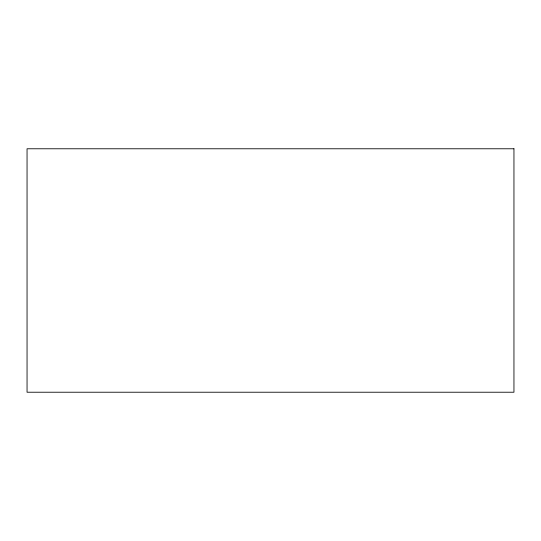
<?xml version="1.0" encoding="UTF-8"?>
<svg xmlns="http://www.w3.org/2000/svg" width="541" height="541" viewBox="0 0 541 541"><rect width="100%" height="100%" fill="white"/><g stroke="black" fill="none" stroke-linecap="round" stroke-linejoin="round"><path stroke-width="0.81" d="M513.95 148.775L27.05 148.775L27.05 392.225L513.95 392.225L513.95 148.775"/></g></svg>
